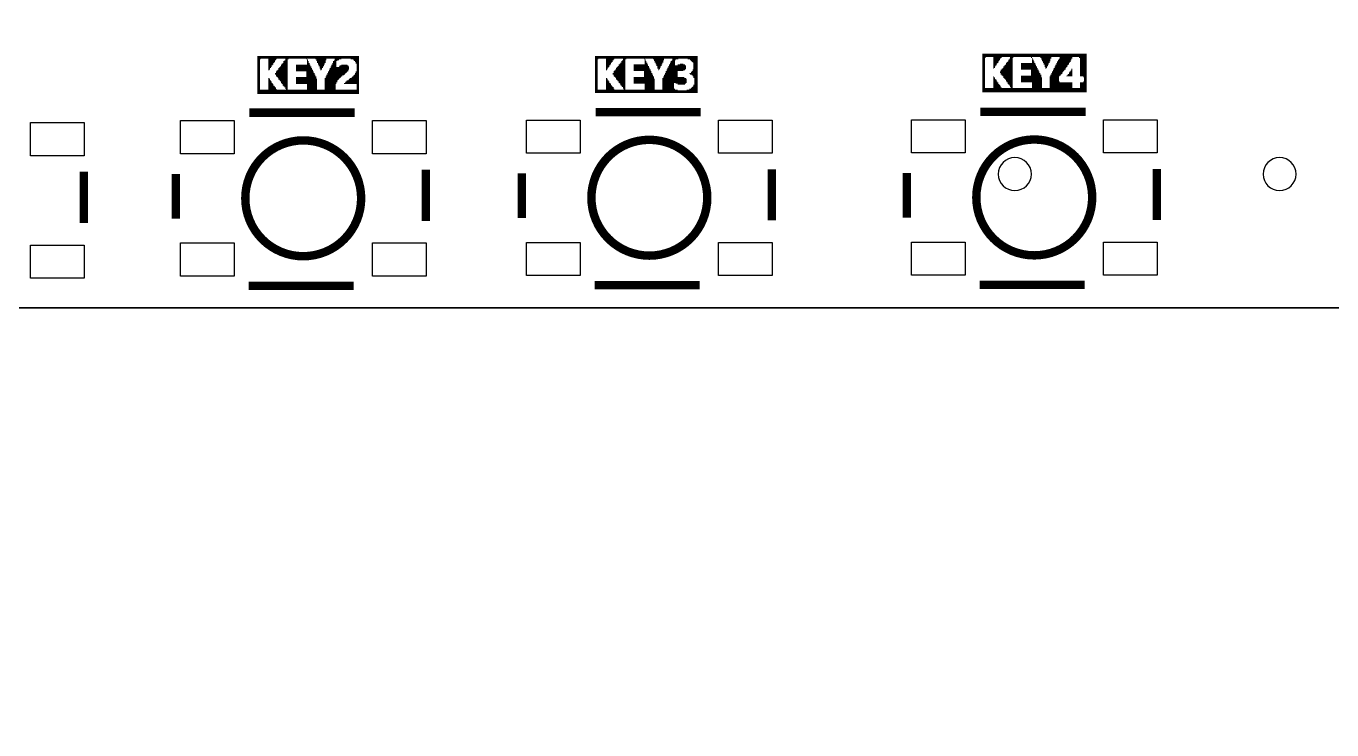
# Model space of a CAD drawing. Extents: x -92 to 136, y -31 to 80.
# Drawn here: x 62.37 to 101.83, y -31.33 to -10.07 of the extents above; entities that cross this region are included whole.
import ezdxf

# ---------------------------------------------------------------- set-up
doc = ezdxf.new("R2010")
doc.units = 0
for name, color, linetype in [('BG_OUTLINE', 254, 'CONTINUOUS'), ('BG_SILKSCREEN_TOP', 85, 'CONTINUOUS'), ('PG_SILKSCREEN_TOP', 85, 'CONTINUOUS'), ('PIN_TOP', 1, 'CONTINUOUS')]:
    doc.layers.add(name, color=color, linetype=linetype)

msp = doc.modelspace()

# ---------------------------------------------------------------- linework, layer by layer
at = {"layer": 'BG_OUTLINE'}
for points in [[(-33.16224, -31.3309), (37.0459, -31.3309), (37.5539, -30.8229), (37.5539, -18.53438), (40.2971, -18.53438), (40.2971, -28.00858), (40.66794, -28.37942), (51.6001, -28.37942), (52.9971, -25.9588), (52.9971, -23.37562), (49.0347, -23.37562, -0.999788), (49.0347, -18.5801), (98.22688, -18.5801), (130.23596, -18.5801), (134.0485, -18.5801), (134.0485, 79.8195), (130.23596, 79.8195), (98.22688, 79.8195), (-91.76512, 79.8195)], [(92.746068, -14.53769, 1), (91.74734, -14.53769, 1), (92.746068, -14.53769)], [(100.745036, -14.53769, 1), (99.74834, -14.53769, 1), (100.745036, -14.53769)]]:
    msp.add_lwpolyline(points, format="xyb", dxfattribs=at)
for points in [[(98.22688, -18.5801), (49.0347, -18.5801)], [(130.23596, -18.5801), (98.22688, -18.5801)]]:
    msp.add_lwpolyline(points, dxfattribs=at)
at = {"layer": 'BG_SILKSCREEN_TOP', "const_width": 0.0254}
for points in [[(69.36232, -10.9855), (72.43572, -10.9855)], [(69.36232, -11.0109), (72.43572, -11.0109)], [(69.36232, -11.0363), (72.43572, -11.0363)], [(79.5655, -10.98296), (82.6643, -10.98296)], [(79.5655, -11.00836), (82.6643, -11.00836)], [(79.5655, -11.03376), (82.6643, -11.03376)], [(79.5655, -11.05916), (79.6671, -11.05916)], [(79.8957, -11.05916), (80.1497, -11.05916)], [(80.4037, -11.05916), (80.5053, -11.05916)], [(81.0387, -11.05916), (81.0641, -11.05916)], [(81.3181, -11.05916), (81.6483, -11.05916)], [(81.9023, -11.05916), (82.0801, -11.05916)], [(82.3595, -11.05916), (82.6643, -11.05916)], [(91.26474, -10.91184), (94.41434, -10.91184)], [(91.26474, -10.93724), (94.41434, -10.93724)], [(91.26474, -10.96264), (94.41434, -10.96264)], [(91.26474, -10.98804), (94.41434, -10.98804)], [(91.26474, -11.01344), (91.36634, -11.01344)], [(91.26474, -11.03884), (91.34094, -11.03884)], [(91.59494, -11.01344), (91.84894, -11.01344)], [(91.59494, -11.03884), (91.82354, -11.03884)], [(92.10294, -11.01344), (92.20454, -11.01344)], [(92.10294, -11.03884), (92.17914, -11.03884)], [(92.73794, -11.01344), (92.76334, -11.01344)], [(92.76334, -11.03884), (92.78874, -11.03884)], [(93.01734, -11.01344), (93.34754, -11.01344)], [(93.04274, -11.03884), (93.34754, -11.03884)], [(93.60154, -11.01344), (93.98254, -11.01344)], [(93.60154, -11.03884), (93.98254, -11.03884)], [(94.18574, -11.01344), (94.41434, -11.01344)], [(94.21114, -11.03884), (94.41434, -11.03884)], [(69.36232, -11.0617), (69.46392, -11.0617)], [(69.36232, -11.0871), (69.43852, -11.0871)], [(69.36232, -11.1125), (69.43852, -11.1125)], [(69.36232, -11.1379), (69.43852, -11.1379)], [(69.36232, -11.1633), (69.43852, -11.1633)], [(69.36232, -11.1887), (69.43852, -11.1887)], [(69.36232, -11.2141), (69.43852, -11.2141)], [(69.36232, -11.2395), (69.43852, -11.2395)], [(69.36232, -11.2649), (69.43852, -11.2649)], [(69.36232, -11.2903), (69.43852, -11.2903)], [(69.36232, -11.3157), (69.43852, -11.3157)], [(69.36232, -11.3411), (69.43852, -11.3411)], [(69.36232, -11.3665), (69.43852, -11.3665)], [(69.36232, -11.3919), (69.43852, -11.3919)], [(69.36232, -11.4173), (69.43852, -11.4173)], [(69.36232, -11.4427), (69.43852, -11.4427)], [(69.69252, -11.0617), (69.94652, -11.0617)], [(69.69252, -11.0871), (69.92112, -11.0871)], [(69.69252, -11.1125), (69.89572, -11.1125)], [(69.69252, -11.1379), (69.89572, -11.1379)], [(69.69252, -11.1633), (69.87032, -11.1633)], [(69.69252, -11.1887), (69.84492, -11.1887)], [(69.69252, -11.2141), (69.84492, -11.2141)], [(69.69252, -11.2395), (69.81952, -11.2395)], [(69.69252, -11.2649), (69.79412, -11.2649)], [(69.69252, -11.2903), (69.79412, -11.2903)], [(69.69252, -11.3157), (69.76872, -11.3157)], [(69.69252, -11.3411), (69.74332, -11.3411)], [(69.69252, -11.3665), (69.74332, -11.3665)], [(69.69252, -11.3919), (69.71792, -11.3919)], [(69.92112, -11.4427), (70.27672, -11.4427)], [(69.94652, -11.4173), (70.27672, -11.4173)], [(69.97192, -11.3919), (70.27672, -11.3919)], [(69.99732, -11.3411), (70.27672, -11.3411)], [(69.99732, -11.3665), (70.27672, -11.3665)], [(70.02272, -11.3157), (70.27672, -11.3157)], [(70.04812, -11.2903), (70.27672, -11.2903)], [(70.07352, -11.2395), (70.27672, -11.2395)], [(70.07352, -11.2649), (70.27672, -11.2649)], [(70.09892, -11.2141), (70.27672, -11.2141)], [(70.12432, -11.1887), (70.27672, -11.1887)], [(70.14972, -11.1379), (70.27672, -11.1379)], [(70.14972, -11.1633), (70.27672, -11.1633)], [(70.17512, -11.1125), (70.27672, -11.1125)], [(70.20052, -11.0617), (70.30212, -11.0617)], [(70.20052, -11.0871), (70.27672, -11.0871)], [(70.53072, -11.2395), (70.96252, -11.2395)], [(70.53072, -11.2649), (70.96252, -11.2649)], [(70.53072, -11.2903), (70.98792, -11.2903)], [(70.53072, -11.3157), (70.98792, -11.3157)], [(70.53072, -11.3411), (71.01332, -11.3411)], [(70.53072, -11.3665), (71.01332, -11.3665)], [(70.53072, -11.3919), (71.03872, -11.3919)], [(70.53072, -11.4173), (71.03872, -11.4173)], [(70.83552, -11.0617), (70.86092, -11.0617)], [(70.83552, -11.4427), (71.06412, -11.4427)], [(70.86092, -11.0871), (70.88632, -11.0871)], [(70.86092, -11.1125), (70.88632, -11.1125)], [(70.86092, -11.1379), (70.91172, -11.1379)], [(70.86092, -11.1633), (70.91172, -11.1633)], [(70.86092, -11.1887), (70.93712, -11.1887)], [(70.86092, -11.2141), (70.93712, -11.2141)], [(71.11492, -11.0617), (71.44512, -11.0617)], [(71.14032, -11.0871), (71.44512, -11.0871)], [(71.14032, -11.1125), (71.41972, -11.1125)], [(71.16572, -11.1379), (71.41972, -11.1379)], [(71.16572, -11.1633), (71.41972, -11.1633)], [(71.19112, -11.1887), (71.39432, -11.1887)], [(71.19112, -11.2141), (71.39432, -11.2141)], [(71.21652, -11.2395), (71.36892, -11.2395)], [(71.21652, -11.2649), (71.36892, -11.2649)], [(71.24192, -11.2903), (71.34352, -11.2903)], [(71.24192, -11.3157), (71.34352, -11.3157)], [(71.24192, -11.3411), (71.31812, -11.3411)], [(71.26732, -11.3665), (71.31812, -11.3665)], [(71.26732, -11.3919), (71.29272, -11.3919)], [(71.49592, -11.4427), (72.08012, -11.4427)], [(71.52132, -11.3919), (72.10552, -11.3919)], [(71.52132, -11.4173), (72.10552, -11.4173)], [(71.54672, -11.3411), (72.13092, -11.3411)], [(71.54672, -11.3665), (72.13092, -11.3665)], [(71.57212, -11.2903), (71.74992, -11.2903)], [(71.57212, -11.3157), (72.13092, -11.3157)], [(71.59752, -11.2395), (71.74992, -11.2395)], [(71.59752, -11.2649), (71.74992, -11.2649)], [(71.62292, -11.1887), (71.74992, -11.1887)], [(71.62292, -11.2141), (71.74992, -11.2141)], [(71.64832, -11.1379), (71.74992, -11.1379)], [(71.64832, -11.1633), (71.74992, -11.1633)], [(71.67372, -11.1125), (71.77532, -11.1125)], [(71.69912, -11.0617), (71.90232, -11.0617)], [(71.69912, -11.0871), (71.82612, -11.0871)], [(71.82612, -11.2903), (72.13092, -11.2903)], [(71.85152, -11.2649), (72.10552, -11.2649)], [(71.90232, -11.2395), (72.08012, -11.2395)], [(72.18172, -11.0617), (72.43572, -11.0617)], [(72.25792, -11.0871), (72.43572, -11.0871)], [(72.28332, -11.1125), (72.43572, -11.1125)], [(72.30872, -11.1379), (72.43572, -11.1379)], [(72.33412, -11.1633), (72.43572, -11.1633)], [(72.33412, -11.1887), (72.43572, -11.1887)], [(72.33412, -11.4427), (72.43572, -11.4427)], [(72.35952, -11.2141), (72.43572, -11.2141)], [(72.35952, -11.2395), (72.43572, -11.2395)], [(72.35952, -11.2649), (72.43572, -11.2649)], [(72.35952, -11.2903), (72.43572, -11.2903)], [(72.35952, -11.3157), (72.43572, -11.3157)], [(72.35952, -11.3411), (72.43572, -11.3411)], [(72.35952, -11.3665), (72.43572, -11.3665)], [(72.35952, -11.3919), (72.43572, -11.3919)], [(72.35952, -11.4173), (72.43572, -11.4173)], [(79.5655, -11.08456), (79.6417, -11.08456)], [(79.5655, -11.10996), (79.6417, -11.10996)], [(79.5655, -11.13536), (79.6417, -11.13536)], [(79.5655, -11.16076), (79.6417, -11.16076)], [(79.5655, -11.18616), (79.6417, -11.18616)], [(79.5655, -11.21156), (79.6417, -11.21156)], [(79.5655, -11.23696), (79.6417, -11.23696)], [(79.5655, -11.26236), (79.6417, -11.26236)], [(79.5655, -11.28776), (79.6417, -11.28776)], [(79.5655, -11.31316), (79.6417, -11.31316)], [(79.5655, -11.33856), (79.6417, -11.33856)], [(79.5655, -11.36396), (79.6417, -11.36396)], [(79.5655, -11.38936), (79.6417, -11.38936)], [(79.5655, -11.41476), (79.6417, -11.41476)], [(79.5655, -11.44016), (79.6417, -11.44016)], [(79.8957, -11.08456), (80.1243, -11.08456)], [(79.8957, -11.10996), (80.0989, -11.10996)], [(79.8957, -11.13536), (80.0989, -11.13536)], [(79.8957, -11.16076), (80.0735, -11.16076)], [(79.8957, -11.18616), (80.0481, -11.18616)], [(79.8957, -11.21156), (80.0481, -11.21156)], [(79.8957, -11.23696), (80.0227, -11.23696)], [(79.8957, -11.26236), (79.9973, -11.26236)], [(79.8957, -11.28776), (79.9973, -11.28776)], [(79.8957, -11.31316), (79.9719, -11.31316)], [(79.8957, -11.33856), (79.9465, -11.33856)], [(79.8957, -11.36396), (79.9465, -11.36396)], [(79.8957, -11.38936), (79.9211, -11.38936)], [(80.1243, -11.44016), (80.4799, -11.44016)], [(80.1497, -11.41476), (80.4799, -11.41476)], [(80.1751, -11.38936), (80.4799, -11.38936)], [(80.2005, -11.33856), (80.4799, -11.33856)], [(80.2005, -11.36396), (80.4799, -11.36396)], [(80.2259, -11.31316), (80.4799, -11.31316)], [(80.2513, -11.28776), (80.4799, -11.28776)], [(80.2767, -11.23696), (80.4799, -11.23696)], [(80.2767, -11.26236), (80.4799, -11.26236)], [(80.3021, -11.21156), (80.4799, -11.21156)], [(80.3275, -11.18616), (80.4799, -11.18616)], [(80.3529, -11.13536), (80.4799, -11.13536)], [(80.3529, -11.16076), (80.4799, -11.16076)], [(80.3783, -11.10996), (80.4799, -11.10996)], [(80.4037, -11.08456), (80.4799, -11.08456)], [(80.7339, -11.23696), (81.1657, -11.23696)], [(80.7339, -11.26236), (81.1657, -11.26236)], [(80.7339, -11.28776), (81.1911, -11.28776)], [(80.7339, -11.31316), (81.1911, -11.31316)], [(80.7339, -11.33856), (81.2165, -11.33856)], [(80.7339, -11.36396), (81.2165, -11.36396)], [(80.7339, -11.38936), (81.2419, -11.38936)], [(80.7339, -11.41476), (81.2419, -11.41476)], [(81.0387, -11.44016), (81.2673, -11.44016)], [(81.0641, -11.08456), (81.0895, -11.08456)], [(81.0641, -11.10996), (81.0895, -11.10996)], [(81.0641, -11.13536), (81.1149, -11.13536)], [(81.0641, -11.16076), (81.1149, -11.16076)], [(81.0641, -11.18616), (81.1403, -11.18616)], [(81.0641, -11.21156), (81.1403, -11.21156)], [(81.3435, -11.08456), (81.6483, -11.08456)], [(81.3435, -11.10996), (81.6229, -11.10996)], [(81.3689, -11.13536), (81.6229, -11.13536)], [(81.3689, -11.16076), (81.6229, -11.16076)], [(81.3943, -11.18616), (81.5975, -11.18616)], [(81.3943, -11.21156), (81.5975, -11.21156)], [(81.4197, -11.23696), (81.5721, -11.23696)], [(81.4197, -11.26236), (81.5721, -11.26236)], [(81.4451, -11.28776), (81.5467, -11.28776)], [(81.4451, -11.31316), (81.5467, -11.31316)], [(81.4451, -11.33856), (81.5213, -11.33856)], [(81.4705, -11.36396), (81.5213, -11.36396)], [(81.4705, -11.38936), (81.4959, -11.38936)], [(81.6991, -11.44016), (82.0547, -11.44016)], [(81.7245, -11.38936), (82.2833, -11.38936)], [(81.7245, -11.41476), (82.2325, -11.41476)], [(81.7499, -11.33856), (82.3087, -11.33856)], [(81.7499, -11.36396), (82.3087, -11.36396)], [(81.7753, -11.28776), (82.3087, -11.28776)], [(81.7753, -11.31316), (82.3087, -11.31316)], [(81.8007, -11.23696), (81.9785, -11.23696)], [(81.8007, -11.26236), (82.3087, -11.26236)], [(81.8261, -11.18616), (81.9785, -11.18616)], [(81.8261, -11.21156), (81.9785, -11.21156)], [(81.8515, -11.13536), (81.9785, -11.13536)], [(81.8515, -11.16076), (81.9785, -11.16076)], [(81.8769, -11.10996), (81.9785, -11.10996)], [(81.9023, -11.08456), (82.0039, -11.08456)], [(82.0547, -11.23696), (82.2833, -11.23696)], [(82.1309, -11.21156), (82.2325, -11.21156)], [(82.4357, -11.08456), (82.6643, -11.08456)], [(82.4611, -11.10996), (82.6643, -11.10996)], [(82.4865, -11.13536), (82.6643, -11.13536)], [(82.4865, -11.44016), (82.6643, -11.44016)], [(82.5119, -11.16076), (82.6643, -11.16076)], [(82.5119, -11.38936), (82.6643, -11.38936)], [(82.5119, -11.41476), (82.6643, -11.41476)], [(82.5373, -11.18616), (82.6643, -11.18616)], [(82.5373, -11.21156), (82.6643, -11.21156)], [(82.5373, -11.23696), (82.6643, -11.23696)], [(82.5373, -11.26236), (82.6643, -11.26236)], [(82.5373, -11.28776), (82.6643, -11.28776)], [(82.5373, -11.31316), (82.6643, -11.31316)], [(82.5373, -11.33856), (82.6643, -11.33856)], [(82.5373, -11.36396), (82.6643, -11.36396)], [(91.26474, -11.06424), (91.34094, -11.06424)], [(91.26474, -11.08964), (91.34094, -11.08964)], [(91.26474, -11.11504), (91.34094, -11.11504)], [(91.26474, -11.14044), (91.34094, -11.14044)], [(91.26474, -11.16584), (91.34094, -11.16584)], [(91.26474, -11.19124), (91.34094, -11.19124)], [(91.26474, -11.21664), (91.34094, -11.21664)], [(91.26474, -11.24204), (91.34094, -11.24204)], [(91.26474, -11.26744), (91.34094, -11.26744)], [(91.26474, -11.29284), (91.34094, -11.29284)], [(91.26474, -11.31824), (91.34094, -11.31824)], [(91.26474, -11.34364), (91.34094, -11.34364)], [(91.26474, -11.36904), (91.34094, -11.36904)], [(91.26474, -11.39444), (91.34094, -11.39444)], [(91.26474, -11.41984), (91.34094, -11.41984)], [(91.26474, -11.44524), (91.34094, -11.44524)], [(91.59494, -11.06424), (91.79814, -11.06424)], [(91.59494, -11.08964), (91.79814, -11.08964)], [(91.59494, -11.11504), (91.77274, -11.11504)], [(91.59494, -11.14044), (91.74734, -11.14044)], [(91.59494, -11.16584), (91.74734, -11.16584)], [(91.59494, -11.19124), (91.72194, -11.19124)], [(91.59494, -11.21664), (91.69654, -11.21664)], [(91.59494, -11.24204), (91.69654, -11.24204)], [(91.59494, -11.26744), (91.67114, -11.26744)], [(91.59494, -11.29284), (91.64574, -11.29284)], [(91.59494, -11.31824), (91.64574, -11.31824)], [(91.59494, -11.34364), (91.62034, -11.34364)], [(91.79814, -11.44524), (92.17914, -11.44524)], [(91.82354, -11.39444), (92.17914, -11.39444)], [(91.82354, -11.41984), (92.17914, -11.41984)], [(91.84894, -11.36904), (92.17914, -11.36904)], [(91.87434, -11.34364), (92.17914, -11.34364)], [(91.89974, -11.29284), (92.17914, -11.29284)], [(91.89974, -11.31824), (92.17914, -11.31824)], [(91.92514, -11.26744), (92.17914, -11.26744)], [(91.95054, -11.24204), (92.17914, -11.24204)], [(91.97594, -11.19124), (92.17914, -11.19124)], [(91.97594, -11.21664), (92.17914, -11.21664)], [(92.00134, -11.16584), (92.17914, -11.16584)], [(92.02674, -11.14044), (92.17914, -11.14044)], [(92.05214, -11.08964), (92.17914, -11.08964)], [(92.05214, -11.11504), (92.17914, -11.11504)], [(92.07754, -11.06424), (92.17914, -11.06424)], [(92.43314, -11.19124), (92.86494, -11.19124)], [(92.43314, -11.21664), (92.86494, -11.21664)], [(92.43314, -11.24204), (92.89034, -11.24204)], [(92.43314, -11.26744), (92.89034, -11.26744)], [(92.43314, -11.29284), (92.91574, -11.29284)], [(92.43314, -11.31824), (92.91574, -11.31824)], [(92.43314, -11.34364), (92.94114, -11.34364)], [(92.43314, -11.36904), (92.94114, -11.36904)], [(92.73794, -11.39444), (92.96654, -11.39444)], [(92.73794, -11.41984), (92.96654, -11.41984)], [(92.73794, -11.44524), (92.99194, -11.44524)], [(92.76334, -11.06424), (92.78874, -11.06424)], [(92.76334, -11.08964), (92.81414, -11.08964)], [(92.76334, -11.11504), (92.81414, -11.11504)], [(92.76334, -11.14044), (92.83954, -11.14044)], [(92.76334, -11.16584), (92.83954, -11.16584)], [(93.04274, -11.06424), (93.32214, -11.06424)], [(93.06814, -11.08964), (93.32214, -11.08964)], [(93.06814, -11.11504), (93.32214, -11.11504)], [(93.09354, -11.14044), (93.29674, -11.14044)], [(93.09354, -11.16584), (93.29674, -11.16584)], [(93.11894, -11.19124), (93.27134, -11.19124)], [(93.11894, -11.21664), (93.27134, -11.21664)], [(93.14434, -11.24204), (93.24594, -11.24204)], [(93.14434, -11.26744), (93.24594, -11.26744)], [(93.14434, -11.29284), (93.22054, -11.29284)], [(93.16974, -11.31824), (93.22054, -11.31824)], [(93.16974, -11.34364), (93.19514, -11.34364)], [(93.37294, -11.44524), (93.70314, -11.44524)], [(93.39834, -11.39444), (93.75394, -11.39444)], [(93.39834, -11.41984), (93.72854, -11.41984)], [(93.42374, -11.34364), (93.77934, -11.34364)], [(93.42374, -11.36904), (93.77934, -11.36904)], [(93.44914, -11.29284), (93.83014, -11.29284)], [(93.44914, -11.31824), (93.80474, -11.31824)], [(93.47454, -11.24204), (93.85554, -11.24204)], [(93.47454, -11.26744), (93.83014, -11.26744)], [(93.49994, -11.19124), (93.88094, -11.19124)], [(93.49994, -11.21664), (93.88094, -11.21664)], [(93.52534, -11.14044), (93.93174, -11.14044)], [(93.52534, -11.16584), (93.90634, -11.16584)], [(93.55074, -11.08964), (93.95714, -11.08964)], [(93.55074, -11.11504), (93.93174, -11.11504)], [(93.57614, -11.06424), (93.95714, -11.06424)], [(93.90634, -11.44524), (93.98254, -11.44524)], [(93.93174, -11.41984), (93.98254, -11.41984)], [(93.95714, -11.36904), (93.98254, -11.36904)], [(93.95714, -11.39444), (93.98254, -11.39444)], [(94.21114, -11.06424), (94.41434, -11.06424)], [(94.21114, -11.08964), (94.41434, -11.08964)], [(94.21114, -11.11504), (94.41434, -11.11504)], [(94.21114, -11.14044), (94.41434, -11.14044)], [(94.21114, -11.16584), (94.41434, -11.16584)], [(94.21114, -11.19124), (94.41434, -11.19124)], [(94.21114, -11.21664), (94.41434, -11.21664)], [(94.21114, -11.24204), (94.41434, -11.24204)], [(94.21114, -11.26744), (94.41434, -11.26744)], [(94.21114, -11.29284), (94.41434, -11.29284)], [(94.21114, -11.31824), (94.41434, -11.31824)], [(94.21114, -11.34364), (94.41434, -11.34364)], [(94.21114, -11.36904), (94.41434, -11.36904)], [(94.21114, -11.39444), (94.41434, -11.39444)], [(94.21114, -11.41984), (94.41434, -11.41984)], [(94.21114, -11.44524), (94.41434, -11.44524)], [(69.36232, -11.4681), (69.43852, -11.4681)], [(69.36232, -11.4935), (69.43852, -11.4935)], [(69.36232, -11.5189), (69.43852, -11.5189)], [(69.36232, -11.5443), (69.43852, -11.5443)], [(69.36232, -11.5697), (69.43852, -11.5697)], [(69.36232, -11.5951), (69.43852, -11.5951)], [(69.36232, -11.6205), (69.43852, -11.6205)], [(69.36232, -11.6459), (69.43852, -11.6459)], [(69.36232, -11.6713), (69.43852, -11.6713)], [(69.36232, -11.6967), (69.43852, -11.6967)], [(69.36232, -11.7221), (69.43852, -11.7221)], [(69.36232, -11.7475), (69.43852, -11.7475)], [(69.36232, -11.7729), (69.43852, -11.7729)], [(69.36232, -11.7983), (69.43852, -11.7983)], [(69.36232, -11.8237), (69.43852, -11.8237)], [(69.69252, -11.6459), (69.71792, -11.6459)], [(69.69252, -11.6713), (69.74332, -11.6713)], [(69.69252, -11.6967), (69.74332, -11.6967)], [(69.69252, -11.7221), (69.76872, -11.7221)], [(69.69252, -11.7475), (69.79412, -11.7475)], [(69.69252, -11.7729), (69.79412, -11.7729)], [(69.69252, -11.7983), (69.81952, -11.7983)], [(69.69252, -11.8237), (69.84492, -11.8237)], [(69.89572, -11.4935), (70.27672, -11.4935)], [(69.89572, -11.5189), (70.27672, -11.5189)], [(69.92112, -11.4681), (70.27672, -11.4681)], [(69.92112, -11.5443), (70.27672, -11.5443)], [(69.92112, -11.5697), (70.27672, -11.5697)], [(69.94652, -11.5951), (70.27672, -11.5951)], [(69.97192, -11.6205), (70.27672, -11.6205)], [(69.99732, -11.6459), (70.27672, -11.6459)], [(69.99732, -11.6713), (70.27672, -11.6713)], [(70.02272, -11.6967), (70.27672, -11.6967)], [(70.04812, -11.7221), (70.27672, -11.7221)], [(70.07352, -11.7475), (70.27672, -11.7475)], [(70.07352, -11.7729), (70.27672, -11.7729)], [(70.09892, -11.7983), (70.27672, -11.7983)], [(70.12432, -11.8237), (70.27672, -11.8237)], [(70.53072, -11.6205), (71.14032, -11.6205)], [(70.53072, -11.6459), (71.14032, -11.6459)], [(70.53072, -11.6713), (71.16572, -11.6713)], [(70.53072, -11.6967), (71.16572, -11.6967)], [(70.53072, -11.7221), (71.16572, -11.7221)], [(70.53072, -11.7475), (71.16572, -11.7475)], [(70.53072, -11.7729), (71.16572, -11.7729)], [(70.53072, -11.7983), (71.16572, -11.7983)], [(70.83552, -11.4681), (71.06412, -11.4681)], [(70.83552, -11.4935), (71.08952, -11.4935)], [(70.83552, -11.5189), (71.08952, -11.5189)], [(70.83552, -11.5443), (71.11492, -11.5443)], [(70.83552, -11.5697), (71.11492, -11.5697)], [(70.83552, -11.5951), (71.14032, -11.5951)], [(70.86092, -11.8237), (71.16572, -11.8237)], [(71.39432, -11.6459), (71.85152, -11.6459)], [(71.39432, -11.6713), (71.82612, -11.6713)], [(71.39432, -11.6967), (71.80072, -11.6967)], [(71.39432, -11.7221), (71.77532, -11.7221)], [(71.39432, -11.7475), (71.77532, -11.7475)], [(71.39432, -11.7729), (71.74992, -11.7729)], [(71.39432, -11.7983), (71.74992, -11.7983)], [(71.39432, -11.8237), (71.72452, -11.8237)], [(71.41972, -11.5951), (71.90232, -11.5951)], [(71.41972, -11.6205), (71.87692, -11.6205)], [(71.44512, -11.5443), (71.97852, -11.5443)], [(71.44512, -11.5697), (71.92772, -11.5697)], [(71.47052, -11.4935), (72.02932, -11.4935)], [(71.47052, -11.5189), (72.00392, -11.5189)], [(71.49592, -11.4681), (72.05472, -11.4681)], [(71.97852, -11.7983), (72.43572, -11.7983)], [(72.00392, -11.7729), (72.43572, -11.7729)], [(72.02932, -11.7475), (72.43572, -11.7475)], [(72.05472, -11.7221), (72.43572, -11.7221)], [(72.10552, -11.6967), (72.43572, -11.6967)], [(72.13092, -11.6713), (72.43572, -11.6713)], [(72.15632, -11.6459), (72.43572, -11.6459)], [(72.20712, -11.6205), (72.43572, -11.6205)], [(72.23252, -11.5951), (72.43572, -11.5951)], [(72.25792, -11.5697), (72.43572, -11.5697)], [(72.28332, -11.5443), (72.43572, -11.5443)], [(72.30872, -11.4935), (72.43572, -11.4935)], [(72.30872, -11.5189), (72.43572, -11.5189)], [(72.33412, -11.4681), (72.43572, -11.4681)], [(72.35952, -11.8237), (72.43572, -11.8237)], [(79.5655, -11.46556), (79.6417, -11.46556)], [(79.5655, -11.49096), (79.6417, -11.49096)], [(79.5655, -11.51636), (79.6417, -11.51636)], [(79.5655, -11.54176), (79.6417, -11.54176)], [(79.5655, -11.56716), (79.6417, -11.56716)], [(79.5655, -11.59256), (79.6417, -11.59256)], [(79.5655, -11.61796), (79.6417, -11.61796)], [(79.5655, -11.64336), (79.6417, -11.64336)], [(79.5655, -11.66876), (79.6417, -11.66876)], [(79.5655, -11.69416), (79.6417, -11.69416)], [(79.5655, -11.71956), (79.6417, -11.71956)], [(79.5655, -11.74496), (79.6417, -11.74496)], [(79.5655, -11.77036), (79.6417, -11.77036)], [(79.5655, -11.79576), (79.6417, -11.79576)], [(79.5655, -11.82116), (79.6417, -11.82116)], [(79.5655, -11.84656), (79.6417, -11.84656)], [(79.8957, -11.64336), (79.9211, -11.64336)], [(79.8957, -11.66876), (79.9465, -11.66876)], [(79.8957, -11.69416), (79.9465, -11.69416)], [(79.8957, -11.71956), (79.9719, -11.71956)], [(79.8957, -11.74496), (79.9973, -11.74496)], [(79.8957, -11.77036), (79.9973, -11.77036)], [(79.8957, -11.79576), (80.0227, -11.79576)], [(79.8957, -11.82116), (80.0481, -11.82116)], [(79.8957, -11.84656), (80.0481, -11.84656)], [(80.0989, -11.49096), (80.4799, -11.49096)], [(80.0989, -11.51636), (80.4799, -11.51636)], [(80.1243, -11.46556), (80.4799, -11.46556)], [(80.1243, -11.54176), (80.4799, -11.54176)], [(80.1243, -11.56716), (80.4799, -11.56716)], [(80.1497, -11.59256), (80.4799, -11.59256)], [(80.1751, -11.61796), (80.4799, -11.61796)], [(80.2005, -11.64336), (80.4799, -11.64336)], [(80.2005, -11.66876), (80.4799, -11.66876)], [(80.2259, -11.69416), (80.4799, -11.69416)], [(80.2513, -11.71956), (80.4799, -11.71956)], [(80.2767, -11.74496), (80.4799, -11.74496)], [(80.2767, -11.77036), (80.4799, -11.77036)], [(80.3021, -11.79576), (80.4799, -11.79576)], [(80.3275, -11.82116), (80.4799, -11.82116)], [(80.3275, -11.84656), (80.4799, -11.84656)], [(80.7339, -11.61796), (81.3435, -11.61796)], [(80.7339, -11.64336), (81.3435, -11.64336)], [(80.7339, -11.66876), (81.3689, -11.66876)], [(80.7339, -11.69416), (81.3689, -11.69416)], [(80.7339, -11.71956), (81.3689, -11.71956)], [(80.7339, -11.74496), (81.3689, -11.74496)], [(80.7339, -11.77036), (81.3689, -11.77036)], [(80.7339, -11.79576), (81.3689, -11.79576)], [(81.0387, -11.46556), (81.2673, -11.46556)], [(81.0387, -11.49096), (81.2927, -11.49096)], [(81.0387, -11.51636), (81.2927, -11.51636)], [(81.0387, -11.54176), (81.3181, -11.54176)], [(81.0387, -11.56716), (81.3181, -11.56716)], [(81.0387, -11.59256), (81.3435, -11.59256)], [(81.0641, -11.82116), (81.3689, -11.82116)], [(81.0641, -11.84656), (81.3689, -11.84656)], [(81.5975, -11.64336), (82.3087, -11.64336)], [(81.5975, -11.66876), (82.3341, -11.66876)], [(81.5975, -11.69416), (82.3341, -11.69416)], [(81.5975, -11.71956), (82.3341, -11.71956)], [(81.5975, -11.74496), (82.3341, -11.74496)], [(81.5975, -11.77036), (82.3341, -11.77036)], [(81.5975, -11.79576), (81.9531, -11.79576)], [(81.5975, -11.82116), (81.9531, -11.82116)], [(81.5975, -11.84656), (81.9531, -11.84656)], [(81.6229, -11.59256), (82.0547, -11.59256)], [(81.6229, -11.61796), (82.2579, -11.61796)], [(81.6483, -11.54176), (82.0547, -11.54176)], [(81.6483, -11.56716), (82.0547, -11.56716)], [(81.6737, -11.49096), (82.0547, -11.49096)], [(81.6737, -11.51636), (82.0547, -11.51636)], [(81.6991, -11.46556), (82.0547, -11.46556)], [(82.0039, -11.79576), (82.3087, -11.79576)], [(82.0547, -11.82116), (82.2833, -11.82116)], [(82.4103, -11.49096), (82.6643, -11.49096)], [(82.4357, -11.51636), (82.6643, -11.51636)], [(82.4611, -11.46556), (82.6643, -11.46556)], [(82.4865, -11.54176), (82.6643, -11.54176)], [(82.5119, -11.56716), (82.6643, -11.56716)], [(82.5373, -11.59256), (82.6643, -11.59256)], [(82.5373, -11.61796), (82.6643, -11.61796)], [(82.5373, -11.84656), (82.6643, -11.84656)], [(82.5627, -11.64336), (82.6643, -11.64336)], [(82.5627, -11.66876), (82.6643, -11.66876)], [(82.5627, -11.69416), (82.6643, -11.69416)], [(82.5627, -11.71956), (82.6643, -11.71956)], [(82.5627, -11.74496), (82.6643, -11.74496)], [(82.5627, -11.77036), (82.6643, -11.77036)], [(82.5627, -11.79576), (82.6643, -11.79576)], [(82.5627, -11.82116), (82.6643, -11.82116)], [(91.26474, -11.47064), (91.34094, -11.47064)], [(91.26474, -11.49604), (91.34094, -11.49604)], [(91.26474, -11.52144), (91.34094, -11.52144)], [(91.26474, -11.54684), (91.34094, -11.54684)], [(91.26474, -11.57224), (91.34094, -11.57224)], [(91.26474, -11.59764), (91.34094, -11.59764)], [(91.26474, -11.62304), (91.34094, -11.62304)], [(91.26474, -11.64844), (91.34094, -11.64844)], [(91.26474, -11.67384), (91.34094, -11.67384)], [(91.26474, -11.69924), (91.34094, -11.69924)], [(91.26474, -11.72464), (91.34094, -11.72464)], [(91.26474, -11.75004), (91.34094, -11.75004)], [(91.26474, -11.77544), (91.34094, -11.77544)], [(91.26474, -11.80084), (91.34094, -11.80084)], [(91.26474, -11.82624), (91.34094, -11.82624)], [(91.59494, -11.59764), (91.62034, -11.59764)], [(91.59494, -11.62304), (91.64574, -11.62304)], [(91.59494, -11.64844), (91.64574, -11.64844)], [(91.59494, -11.67384), (91.67114, -11.67384)], [(91.59494, -11.69924), (91.69654, -11.69924)], [(91.59494, -11.72464), (91.69654, -11.72464)], [(91.59494, -11.75004), (91.72194, -11.75004)], [(91.59494, -11.77544), (91.74734, -11.77544)], [(91.59494, -11.80084), (91.74734, -11.80084)], [(91.59494, -11.82624), (91.77274, -11.82624)], [(91.79814, -11.47064), (92.17914, -11.47064)], [(91.82354, -11.49604), (92.17914, -11.49604)], [(91.82354, -11.52144), (92.17914, -11.52144)], [(91.84894, -11.54684), (92.17914, -11.54684)], [(91.87434, -11.57224), (92.17914, -11.57224)], [(91.89974, -11.59764), (92.17914, -11.59764)], [(91.89974, -11.62304), (92.17914, -11.62304)], [(91.92514, -11.64844), (92.17914, -11.64844)], [(91.95054, -11.67384), (92.17914, -11.67384)], [(91.97594, -11.69924), (92.17914, -11.69924)], [(91.97594, -11.72464), (92.17914, -11.72464)], [(92.00134, -11.75004), (92.17914, -11.75004)], [(92.02674, -11.77544), (92.17914, -11.77544)], [(92.02674, -11.80084), (92.17914, -11.80084)], [(92.05214, -11.82624), (92.17914, -11.82624)], [(92.43314, -11.57224), (93.04274, -11.57224)], [(92.43314, -11.59764), (93.04274, -11.59764)], [(92.43314, -11.62304), (93.06814, -11.62304)], [(92.43314, -11.64844), (93.06814, -11.64844)], [(92.43314, -11.67384), (93.06814, -11.67384)], [(92.43314, -11.69924), (93.06814, -11.69924)], [(92.43314, -11.72464), (93.06814, -11.72464)], [(92.43314, -11.75004), (93.06814, -11.75004)], [(92.73794, -11.47064), (92.99194, -11.47064)], [(92.73794, -11.49604), (93.01734, -11.49604)], [(92.73794, -11.52144), (93.01734, -11.52144)], [(92.73794, -11.54684), (93.04274, -11.54684)], [(92.76334, -11.77544), (93.06814, -11.77544)], [(92.76334, -11.80084), (93.06814, -11.80084)], [(92.76334, -11.82624), (93.06814, -11.82624)], [(93.29674, -11.59764), (93.57614, -11.59764)], [(93.29674, -11.62304), (93.57614, -11.62304)], [(93.29674, -11.64844), (93.57614, -11.64844)], [(93.29674, -11.67384), (93.57614, -11.67384)], [(93.29674, -11.69924), (93.57614, -11.69924)], [(93.29674, -11.72464), (93.57614, -11.72464)], [(93.29674, -11.75004), (93.60154, -11.75004)], [(93.29674, -11.77544), (93.98254, -11.77544)], [(93.29674, -11.80084), (93.98254, -11.80084)], [(93.29674, -11.82624), (93.98254, -11.82624)], [(93.32214, -11.54684), (93.62694, -11.54684)], [(93.32214, -11.57224), (93.60154, -11.57224)], [(93.34754, -11.49604), (93.67774, -11.49604)], [(93.34754, -11.52144), (93.65234, -11.52144)], [(93.37294, -11.47064), (93.67774, -11.47064)], [(93.80474, -11.57224), (93.98254, -11.57224)], [(93.83014, -11.54684), (93.98254, -11.54684)], [(93.85554, -11.52144), (93.98254, -11.52144)], [(93.88094, -11.47064), (93.98254, -11.47064)], [(93.88094, -11.49604), (93.98254, -11.49604)], [(94.21114, -11.47064), (94.41434, -11.47064)], [(94.21114, -11.49604), (94.41434, -11.49604)], [(94.21114, -11.52144), (94.41434, -11.52144)], [(94.21114, -11.54684), (94.41434, -11.54684)], [(94.21114, -11.57224), (94.41434, -11.57224)], [(94.21114, -11.77544), (94.41434, -11.77544)], [(94.21114, -11.80084), (94.41434, -11.80084)], [(94.21114, -11.82624), (94.41434, -11.82624)], [(94.31274, -11.59764), (94.41434, -11.59764)], [(94.31274, -11.75004), (94.41434, -11.75004)], [(94.33814, -11.62304), (94.41434, -11.62304)], [(94.33814, -11.64844), (94.41434, -11.64844)], [(94.33814, -11.67384), (94.41434, -11.67384)], [(94.33814, -11.69924), (94.41434, -11.69924)], [(94.33814, -11.72464), (94.41434, -11.72464)], [(69.36232, -11.8491), (69.43852, -11.8491)], [(69.36232, -11.8745), (69.43852, -11.8745)], [(69.36232, -11.8999), (69.43852, -11.8999)], [(69.36232, -11.9253), (69.43852, -11.9253)], [(69.36232, -11.9507), (69.43852, -11.9507)], [(69.36232, -11.9761), (69.43852, -11.9761)], [(69.36232, -12.0015), (72.43572, -12.0015)], [(69.36232, -12.0269), (72.43572, -12.0269)], [(69.36232, -12.0523), (72.43572, -12.0523)], [(69.36232, -12.0777), (72.43572, -12.0777)], [(69.36232, -12.1031), (72.43572, -12.1031)], [(69.69252, -11.8491), (69.84492, -11.8491)], [(69.69252, -11.8745), (69.87032, -11.8745)], [(69.69252, -11.8999), (69.89572, -11.8999)], [(69.69252, -11.9253), (69.92112, -11.9253)], [(69.69252, -11.9507), (69.92112, -11.9507)], [(69.69252, -11.9761), (69.94652, -11.9761)], [(70.12432, -11.8491), (70.27672, -11.8491)], [(70.14972, -11.8745), (70.27672, -11.8745)], [(70.17512, -11.8999), (70.27672, -11.8999)], [(70.20052, -11.9253), (70.27672, -11.9253)], [(70.20052, -11.9507), (70.27672, -11.9507)], [(70.22592, -11.9761), (70.27672, -11.9761)], [(70.86092, -11.8491), (71.16572, -11.8491)], [(70.86092, -11.8745), (71.16572, -11.8745)], [(70.86092, -11.8999), (71.16572, -11.8999)], [(70.86092, -11.9253), (71.16572, -11.9253)], [(70.86092, -11.9507), (71.16572, -11.9507)], [(70.86092, -11.9761), (71.16572, -11.9761)], [(71.39432, -11.8491), (71.72452, -11.8491)], [(71.39432, -11.8745), (71.72452, -11.8745)], [(71.39432, -11.8999), (71.72452, -11.8999)], [(71.39432, -11.9253), (71.72452, -11.9253)], [(71.39432, -11.9507), (71.72452, -11.9507)], [(71.39432, -11.9761), (71.72452, -11.9761)], [(72.35952, -11.8491), (72.43572, -11.8491)], [(72.35952, -11.8745), (72.43572, -11.8745)], [(72.35952, -11.8999), (72.43572, -11.8999)], [(72.35952, -11.9253), (72.43572, -11.9253)], [(72.35952, -11.9507), (72.43572, -11.9507)], [(72.35952, -11.9761), (72.43572, -11.9761)], [(79.5655, -11.87196), (79.6417, -11.87196)], [(79.5655, -11.89736), (79.6417, -11.89736)], [(79.5655, -11.92276), (79.6417, -11.92276)], [(79.5655, -11.94816), (79.6417, -11.94816)], [(79.5655, -11.97356), (79.6417, -11.97356)], [(79.5655, -11.99896), (82.0547, -11.99896)], [(79.5655, -12.02436), (82.6643, -12.02436)], [(79.5655, -12.04976), (82.6643, -12.04976)], [(79.5655, -12.07516), (82.6643, -12.07516)], [(79.8957, -11.87196), (80.0735, -11.87196)], [(79.8957, -11.89736), (80.0989, -11.89736)], [(79.8957, -11.92276), (80.1243, -11.92276)], [(79.8957, -11.94816), (80.1243, -11.94816)], [(79.8957, -11.97356), (80.1497, -11.97356)], [(80.3529, -11.87196), (80.4799, -11.87196)], [(80.3783, -11.89736), (80.4799, -11.89736)], [(80.4037, -11.92276), (80.4799, -11.92276)], [(80.4037, -11.94816), (80.4799, -11.94816)], [(80.4291, -11.97356), (80.4799, -11.97356)], [(81.0641, -11.87196), (81.3689, -11.87196)], [(81.0641, -11.89736), (81.3689, -11.89736)], [(81.0641, -11.92276), (81.3689, -11.92276)], [(81.0641, -11.94816), (81.3689, -11.94816)], [(81.0641, -11.97356), (81.3689, -11.97356)], [(81.5975, -11.87196), (81.9531, -11.87196)], [(81.5975, -11.89736), (81.9531, -11.89736)], [(81.5975, -11.92276), (81.9531, -11.92276)], [(81.5975, -11.94816), (81.9531, -11.94816)], [(81.5975, -11.97356), (81.9785, -11.97356)], [(82.3341, -11.99896), (82.6643, -11.99896)], [(82.4103, -11.97356), (82.6643, -11.97356)], [(82.4611, -11.94816), (82.6643, -11.94816)], [(82.4865, -11.92276), (82.6643, -11.92276)], [(82.5119, -11.89736), (82.6643, -11.89736)], [(82.5373, -11.87196), (82.6643, -11.87196)], [(91.26474, -11.85164), (91.34094, -11.85164)], [(91.26474, -11.87704), (91.34094, -11.87704)], [(91.26474, -11.90244), (91.34094, -11.90244)], [(91.26474, -11.92784), (91.34094, -11.92784)], [(91.26474, -11.95324), (94.41434, -11.95324)], [(91.26474, -11.97864), (94.41434, -11.97864)], [(91.26474, -12.00404), (94.41434, -12.00404)], [(91.26474, -12.02944), (94.41434, -12.02944)], [(91.26474, -12.05484), (94.41434, -12.05484)], [(91.59494, -11.85164), (91.79814, -11.85164)], [(91.59494, -11.87704), (91.82354, -11.87704)], [(91.59494, -11.90244), (91.82354, -11.90244)], [(91.59494, -11.92784), (91.84894, -11.92784)], [(92.07754, -11.85164), (92.17914, -11.85164)], [(92.10294, -11.87704), (92.17914, -11.87704)], [(92.10294, -11.90244), (92.17914, -11.90244)], [(92.12834, -11.92784), (92.17914, -11.92784)], [(92.76334, -11.85164), (93.06814, -11.85164)], [(92.76334, -11.87704), (93.06814, -11.87704)], [(92.76334, -11.90244), (93.06814, -11.90244)], [(92.76334, -11.92784), (93.06814, -11.92784)], [(93.29674, -11.85164), (93.98254, -11.85164)], [(93.29674, -11.87704), (93.98254, -11.87704)], [(93.29674, -11.90244), (93.98254, -11.90244)], [(93.29674, -11.92784), (93.98254, -11.92784)], [(94.21114, -11.85164), (94.41434, -11.85164)], [(94.21114, -11.87704), (94.41434, -11.87704)], [(94.21114, -11.90244), (94.41434, -11.90244)], [(94.21114, -11.92784), (94.41434, -11.92784)]]:
    msp.add_lwpolyline(points, dxfattribs=at)
at = {"layer": 'PG_SILKSCREEN_TOP', "const_width": 0.254}
for points in [[(69.12102, -12.68222), (72.29602, -12.68222)], [(79.5782, -12.66444), (82.7532, -12.66444)], [(91.20886, -12.65428), (94.38386, -12.65428)], [(64.11722, -14.46784), (64.11722, -16.01724)], [(66.89344, -14.53388), (66.89344, -15.88008)], [(74.44994, -14.40688), (74.44994, -15.95628)], [(77.35062, -14.5161), (77.35062, -15.8623)], [(84.90712, -14.3891), (84.90712, -15.9385)], [(88.98128, -14.50594), (88.98128, -15.85214)], [(96.53778, -14.37894), (96.53778, -15.92834)], [(69.09562, -17.91208), (72.27062, -17.91208)], [(79.5528, -17.8943), (82.7278, -17.8943)], [(91.18346, -17.88414), (94.35846, -17.88414)]]:
    msp.add_lwpolyline(points, dxfattribs=at)
for points in [[(72.49668, -15.269464, 1), (68.996052, -15.269464, 1), (72.49668, -15.269464)], [(82.95386, -15.251684, 1), (79.453232, -15.251684, 1), (82.95386, -15.251684)], [(94.58452, -15.242794, 1), (91.082876, -15.242794, 1), (94.58452, -15.242794)]]:
    msp.add_lwpolyline(points, format="xyb", dxfattribs=at)
at = {"layer": 'PIN_TOP'}
for points in [[(62.50178, -13.9827), (62.50178, -12.98194), (64.12738, -12.98194), (64.12738, -13.9827)], [(67.03314, -13.92174), (67.03314, -12.92098), (68.65874, -12.92098), (68.65874, -13.92174)], [(72.8345, -13.92174), (72.8345, -12.92098), (74.4601, -12.92098), (74.4601, -13.92174)], [(77.49032, -13.90396), (77.49032, -12.9032), (79.11592, -12.9032), (79.11592, -13.90396)], [(83.29168, -13.90396), (83.29168, -12.9032), (84.91728, -12.9032), (84.91728, -13.90396)], [(89.12098, -13.8938), (89.12098, -12.89304), (90.74658, -12.89304), (90.74658, -13.8938)], [(94.92234, -13.8938), (94.92234, -12.89304), (96.54794, -12.89304), (96.54794, -13.8938)], [(62.50178, -17.68094), (62.50178, -16.68018), (64.12738, -16.68018), (64.12738, -17.68094)], [(67.03314, -17.61998), (67.03314, -16.61922), (68.65874, -16.61922), (68.65874, -17.61998)], [(72.8345, -17.61998), (72.8345, -16.61922), (74.4601, -16.61922), (74.4601, -17.61998)], [(77.49032, -17.6022), (77.49032, -16.60144), (79.11592, -16.60144), (79.11592, -17.6022)], [(83.29168, -17.6022), (83.29168, -16.60144), (84.91728, -16.60144), (84.91728, -17.6022)], [(89.12098, -17.59204), (89.12098, -16.59128), (90.74658, -16.59128), (90.74658, -17.59204)], [(94.92234, -17.59204), (94.92234, -16.59128), (96.54794, -16.59128), (96.54794, -17.59204)]]:
    msp.add_lwpolyline(points, close=True, dxfattribs=at)

doc.saveas('drawing.dxf')
